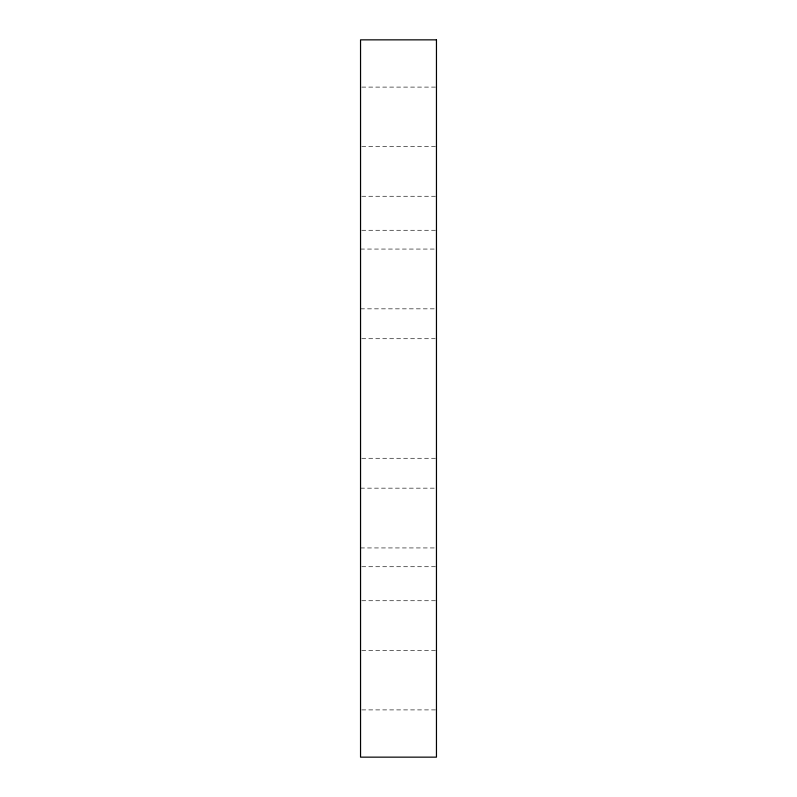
<?xml version="1.0" encoding="UTF-8"?>
<svg xmlns="http://www.w3.org/2000/svg" width="797" height="797" viewBox="0 0 797 797"><rect width="100%" height="100%" fill="white"/><g stroke="black" fill="none" stroke-linecap="round" stroke-linejoin="round"><path stroke-width="0.6" stroke-dasharray="3.98 2.99" d="M361.788 87.102L436.457 87.102M361.788 146.309L436.457 146.309M361.788 196.261L436.457 196.261M361.788 230.273L436.457 230.273M360.543 249.062L435.212 249.062M360.543 308.837L435.212 308.837M361.788 338.725L435.212 338.725M361.788 458.275L436.457 458.275M360.543 488.162L435.212 488.162M360.543 547.938L435.212 547.938M361.788 566.727L436.457 566.727M361.788 600.739L436.457 600.739M361.788 650.691L436.457 650.691M361.788 709.898L436.457 709.898"/><path stroke-width="1.2" d="M436.457 39.85L360.543 39.85L360.543 757.15L436.457 757.15L436.457 39.85"/></g></svg>
